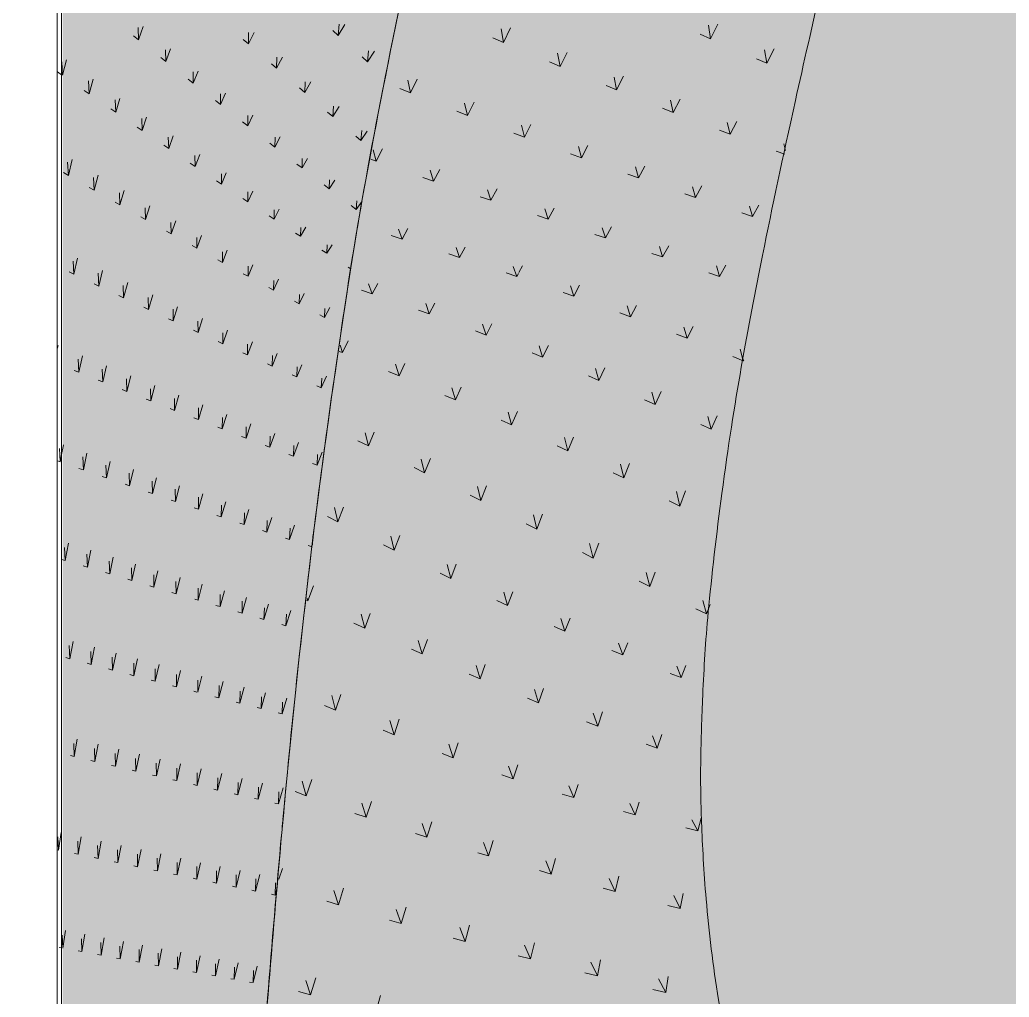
# Model space of a CAD drawing. Header units: millimetres. Extents: x 15878 to 679837, y -72324 to 391440.
# Drawn here: x 440305 to 443755, y 7207 to 10614 of the extents above; entities that cross this region are included whole.
import ezdxf

# ---------------------------------------------------------------- set-up
doc = ezdxf.new("R2010")
doc.units = ezdxf.units.MM
for name, color, linetype, lineweight in [('A-DETL-GENF', 92, 'Continuous', 5), ('A-DETL-THIN', 151, 'Continuous', 5), ('A-FLOR', 192, 'Continuous', 5), ('A-FLOR-PATT', 8, 'Continuous', 5), ('A-WALL', 113, 'Continuous', 5)]:
    doc.layers.add(name, color=color, linetype=linetype, lineweight=lineweight)

# ---------------------------------------------------------------- blocks, each defined once
blk = doc.blocks.new('FP_1054-E_V_A_ Plan')
at = {"layer": 'A-FLOR-PATT'}
for p, q in [((93619.1, 10560), (93621.9, 10599.4)), ((93619.1, 10560), (93642.4, 10598.3)), ((92922.9, 10544.7), (92905, 10559)), ((92922.9, 10544.7), (92921.3, 10587.5)), ((92922.9, 10544.7), (92938.6, 10590.6)), ((93306, 10530.1), (93325.5, 10570.1)), ((93306, 10530.1), (93306.6, 10569.8)), ((93619.1, 10560), (93599.9, 10577.3)), ((93306, 10530.1), (93287.6, 10546.1)), ((93018.3, 10468.8), (93017.1, 10510)), ((93018.3, 10468.8), (93034.6, 10512.6)), ((93721.1, 10467.8), (93724.5, 10506.3)), ((93721.1, 10467.8), (93745.2, 10504.8)), ((92657.6, 10420.8), (92654.8, 10467.5)), ((92657.6, 10420.8), (92671.2, 10474.2)), ((93018.3, 10468.8), (93000.4, 10483)), ((93404.3, 10445.3), (93385.9, 10461.2)), ((93404.3, 10445.3), (93405.5, 10483.8)), ((93404.3, 10445.3), (93424.5, 10483.6)), ((93721.1, 10467.8), (93702, 10485.1)), ((92654.6, 10422.9), (92640.6, 10432.7)), ((93113.5, 10393.5), (93112.8, 10433.1)), ((93113.5, 10393.5), (93130.4, 10435.1)), ((92750.4, 10356), (92747.9, 10401)), ((92750.4, 10356), (92764.4, 10407.1)), ((93113.5, 10393.5), (93095.7, 10407.6)), ((93502.5, 10360.9), (93504.1, 10398.1)), ((93502.5, 10360.9), (93523.4, 10397.6)), ((92750.4, 10356), (92733, 10368.1)), ((93208.6, 10318.7), (93208.2, 10356.7)), ((93208.6, 10318.7), (93226.1, 10358.2)), ((93502.5, 10360.9), (93484.1, 10376.7)), ((92843, 10291.9), (92840.9, 10335)), ((92843, 10291.9), (92857.5, 10340.5)), ((93208.6, 10318.7), (93190.7, 10332.7)), ((92843, 10291.9), (92825.6, 10303.9)), ((93600.4, 10277), (93582.1, 10292.7)), ((93600.4, 10277), (93602.6, 10312.9)), ((93600.4, 10277), (93622, 10311.9)), ((92935.4, 10228.3), (92933.8, 10269.7)), ((92935.4, 10228.3), (92950.5, 10274.6)), ((93303.5, 10244.5), (93285.7, 10258.3)), ((93303.5, 10244.5), (93321.5, 10281.8)), ((93303.5, 10244.5), (93303.6, 10280.9)), ((92935.4, 10228.3), (92918.1, 10240.2)), ((93698.2, 10193.5), (93700.9, 10228.1)), ((93698.2, 10193.5), (93720.5, 10226.6)), ((93027.8, 10165.4), (93026.5, 10205)), ((93027.8, 10165.4), (93043.4, 10209.3)), ((93398.2, 10170.8), (93380.5, 10184.6)), ((93398.2, 10170.8), (93416.9, 10205.9)), ((93398.2, 10170.8), (93398.8, 10205.5)), ((93698.2, 10193.5), (93679.9, 10209.1)), ((93027.8, 10165.4), (93010.5, 10177.1)), ((93120, 10103), (93136.1, 10144.5)), ((92678, 10072), (92675.4, 10117.9)), ((92678, 10072), (92691.2, 10126.8)), ((93120, 10103), (93102.7, 10114.6)), ((93120, 10103), (93119.1, 10140.9)), ((93492.9, 10097.7), (93475.1, 10111.4)), ((93492.9, 10097.7), (93493.8, 10130.8)), ((93492.9, 10097.7), (93512.1, 10130.5)), ((92678, 10072), (92661.1, 10081.8)), ((93212.1, 10041.2), (93211.6, 10077.4)), ((93212.1, 10041.2), (93228.7, 10080.4)), ((92767.9, 10020.1), (92765.7, 10064.4)), ((92767.9, 10020.1), (92781.7, 10072.7)), ((93212.1, 10041.2), (93194.8, 10052.8)), ((93587.3, 10025.2), (93588.7, 10056.6)), ((93587.3, 10025.2), (93607.1, 10055.7)), ((92767.9, 10020.1), (92751.1, 10029.8)), ((92857.7, 9968.7), (92855.9, 10011.4)), ((92857.7, 9968.7), (92872, 10019.2)), ((93304.1, 9980.1), (93303.9, 10014.5)), ((93304.1, 9980.1), (93321.2, 10016.9)), ((93587.3, 10025.2), (93569.6, 10038.7)), ((92857.7, 9968.7), (92840.9, 9978.3)), ((93304.1, 9980.1), (93286.8, 9991.5)), ((93681.7, 9953.2), (93683.5, 9982.9)), ((93681.7, 9953.2), (93702, 9981.5)), ((92947.4, 9917.9), (92945.9, 9959)), ((92947.4, 9917.9), (92962.2, 9966.2)), ((93395.9, 9919.5), (93413.5, 9954)), ((93395.9, 9919.5), (93396.1, 9952.2)), ((93681.7, 9953.2), (93664, 9966.6)), ((92947.4, 9917.9), (92930.6, 9927.4)), ((93037, 9867.6), (93035.8, 9907.2)), ((93037, 9867.6), (93052.2, 9913.8)), ((93395.9, 9919.5), (93378.7, 9930.8)), ((93037, 9867.6), (93020.2, 9877)), ((93487.6, 9859.6), (93470.4, 9870.8)), ((93487.6, 9859.6), (93505.7, 9891.6)), ((93487.6, 9859.6), (93488.2, 9890.5)), ((93126.4, 9817.9), (93125.6, 9855.9)), ((93126.4, 9817.9), (93142.2, 9861.9)), ((93126.4, 9817.9), (93109.6, 9827.2)), ((93215.7, 9768.7), (93215.3, 9805.1)), ((93215.7, 9768.7), (93232, 9810.6)), ((93579.2, 9800.2), (93562, 9811.3)), ((93579.2, 9800.2), (93597.8, 9829.9)), ((93579.2, 9800.2), (93580.2, 9829.3)), ((92696.9, 9727.6), (92694.5, 9773.1)), ((92696.9, 9727.6), (92709.9, 9783.8)), ((93215.7, 9768.7), (93198.9, 9777.8)), ((92696.9, 9727.6), (92680.6, 9735.4)), ((92783.9, 9686.2), (92781.9, 9730.5)), ((92783.9, 9686.2), (92797.4, 9740.7)), ((93304.8, 9720), (93321.7, 9759.9)), ((93304.8, 9720), (93304.9, 9754.9)), ((93663.5, 9746.1), (93653.5, 9752.4)), ((92870.7, 9645.2), (92884.8, 9698.1)), ((93304.8, 9720), (93288.1, 9729)), ((93393.9, 9671.8), (93411.2, 9709.6)), ((93393.9, 9671.8), (93394.3, 9705.2)), ((92783.9, 9686.2), (92767.6, 9693.9)), ((92870.7, 9645.2), (92869.1, 9688.2)), ((93393.9, 9671.8), (93377.2, 9680.8)), ((92870.7, 9645.2), (92854.4, 9652.8)), ((92957.4, 9604.5), (92956.2, 9646.4)), ((92957.4, 9604.5), (92972, 9655.9)), ((93482.8, 9624.1), (93466.1, 9633)), ((93482.8, 9624.1), (93500.6, 9660)), ((93482.8, 9624.1), (93483.6, 9656.1)), ((92957.4, 9604.5), (92941.1, 9612.1)), ((93043.9, 9564.3), (93043.1, 9605.1)), ((93043.9, 9564.3), (93059.1, 9614.1)), ((93571.5, 9576.9), (93589.9, 9610.8)), ((93571.5, 9576.9), (93572.7, 9607.5)), ((93043.9, 9564.3), (93027.7, 9571.8)), ((93130.3, 9524.5), (93129.9, 9564.1)), ((93130.3, 9524.5), (93146.1, 9572.7)), ((93571.5, 9576.9), (93554.9, 9585.7)), ((93130.3, 9524.5), (93114.1, 9531.9)), ((93216.5, 9485.1), (93232.9, 9531.7)), ((93216.5, 9485.1), (93216.6, 9523.5)), ((93216.5, 9485.1), (93200.4, 9492.4)), ((93302.6, 9446), (93319.6, 9491.1)), ((92640.6, 9469.1), (92642.5, 9478.4)), ((93302.6, 9446), (93303.1, 9483.3)), ((92714.3, 9385.7), (92712.1, 9431)), ((92714.3, 9385.7), (92727, 9443.1)), ((93302.6, 9446), (93286.5, 9453.3)), ((93388.6, 9407.3), (93406.1, 9451)), ((93388.6, 9407.3), (93389.5, 9443.6)), ((92714.3, 9385.7), (92698.6, 9392.1)), ((92798.1, 9352), (92796.3, 9396.4)), ((92798.1, 9352), (92811.3, 9408.2)), ((93388.6, 9407.3), (93372.5, 9414.6)), ((93474.4, 9369.1), (93492.5, 9411.2)), ((93474.4, 9369.1), (93475.8, 9404.2)), ((92798.1, 9352), (92782.4, 9358.3)), ((92881.7, 9318.6), (92880.3, 9362.1)), ((92881.7, 9318.6), (92895.5, 9373.6)), ((93474.4, 9369.1), (93458.3, 9376.2)), ((93560.1, 9331.1), (93578.7, 9371.9)), ((93560.1, 9331.1), (93561.8, 9365.2)), ((92881.7, 9318.6), (92866, 9324.9)), ((92965.1, 9285.5), (92964.2, 9328.1)), ((92965.1, 9285.5), (92979.6, 9339.3)), ((93560.1, 9331.1), (93544, 9338.2)), ((92965.1, 9285.5), (92949.5, 9291.7)), ((93048.4, 9252.7), (93048, 9294.5)), ((93048.4, 9252.7), (93063.5, 9305.4)), ((93048.4, 9252.7), (93032.8, 9258.9)), ((93131.6, 9220.2), (93147.2, 9271.7)), ((93131.6, 9220.2), (93131.6, 9261.1)), ((93131.6, 9220.2), (93116, 9226.3)), ((93214.6, 9188), (93230.8, 9238.3)), ((93214.6, 9188), (93215, 9228)), ((93214.6, 9188), (93199.1, 9194)), ((93297.5, 9156.1), (93314.3, 9205.3)), ((93297.5, 9156.1), (93298.3, 9195.3)), ((93297.5, 9156.1), (93282, 9162)), ((93380.2, 9124.4), (93397.6, 9172.5)), ((93380.2, 9124.4), (93381.5, 9162.8)), ((92649.5, 9073.4), (92647.1, 9119.2)), ((92654.6, 9099), (92661.3, 9132.7)), ((93380.2, 9124.4), (93364.7, 9130.3)), ((93462.8, 9093), (93480.7, 9140.1)), ((93462.8, 9093), (93464.5, 9130.6)), ((92649.5, 9073.4), (92640.6, 9076.5)), ((92649.5, 9073.4), (92654.6, 9099)), ((92730.2, 9045.3), (92728.1, 9090.3)), ((92730.2, 9045.3), (92742.5, 9103.6)), ((92810.7, 9017.4), (92823.6, 9074.7)), ((93462.8, 9093), (93447.3, 9098.9)), ((93545.2, 9062), (93563.6, 9107.4)), ((93545.2, 9062), (93547.3, 9098.7)), ((92730.2, 9045.3), (92715, 9050.5)), ((92810.7, 9017.4), (92809.1, 9061.8)), ((92891.1, 8989.7), (92904.6, 9046.2)), ((93545.2, 9062), (93529.8, 9067.8)), ((92810.7, 9017.4), (92795.6, 9022.6)), ((92891.1, 8989.7), (92889.9, 9033.4)), ((92971.3, 8962.2), (92985.4, 9017.8)), ((92891.1, 8989.7), (92876, 8994.9)), ((92971.3, 8962.2), (92970.5, 9005.3)), ((93051.4, 8935), (93051, 8977.4)), ((93051.4, 8935), (93066, 8989.7)), ((92971.3, 8962.2), (92956.2, 8967.4)), ((93051.4, 8935), (93036.4, 8940.1)), ((93131.3, 8908), (93146.5, 8961.8)), ((93131.3, 8908), (93131.4, 8949.7)), ((93131.3, 8908), (93116.3, 8913)), ((93211.1, 8881.2), (93226.9, 8934.1)), ((93211.1, 8881.2), (93211.6, 8922.3)), ((93290.7, 8854.7), (93307.1, 8906.7)), ((93211.1, 8881.2), (93196.1, 8886.2)), ((93290.7, 8854.7), (93291.7, 8895.1)), ((93370.3, 8828.3), (93387.2, 8879.5)), ((93370.3, 8828.3), (93371.6, 8868.1)), ((93290.7, 8854.7), (93275.8, 8859.6)), ((93370.3, 8828.3), (93355.4, 8833.3)), ((93449.6, 8802.2), (93467.1, 8852.5)), ((93449.6, 8802.2), (93451.4, 8841.4)), ((93449.6, 8802.2), (93434.7, 8807.1)), ((93529.3, 8784.1), (93531, 8814.9)), ((92667.1, 8729.4), (92664.9, 8774.9)), ((92667.1, 8729.4), (92678.6, 8789.2)), ((92744.7, 8705.8), (92756.7, 8764.9)), ((93528.4, 8776.5), (93514, 8781.2)), ((92667.1, 8729.4), (92654.6, 8733.2)), ((92744.7, 8705.8), (92742.8, 8750.8)), ((92822.1, 8682.5), (92834.6, 8740.8)), ((92744.7, 8705.8), (92730.1, 8710.2)), ((92822.1, 8682.5), (92820.6, 8726.9)), ((92899.3, 8659.3), (92898.3, 8703.1)), ((92899.3, 8659.3), (92912.4, 8716.8)), ((92822.1, 8682.5), (92807.6, 8686.8)), ((92899.3, 8659.3), (92884.8, 8663.6)), ((92976.4, 8636.3), (92975.8, 8679.6)), ((92976.4, 8636.3), (92990.1, 8693.1)), ((93053.4, 8613.4), (93067.6, 8669.6)), ((92976.4, 8636.3), (92962, 8640.6)), ((93053.4, 8613.4), (93053.2, 8656.2)), ((93130.3, 8590.8), (93145, 8646.2)), ((93130.3, 8590.8), (93130.4, 8633.1)), ((93053.4, 8613.4), (93039, 8617.7)), ((93130.3, 8590.8), (93119.5, 8593.9)), ((93207, 8568.3), (93222.3, 8623)), ((93207, 8568.3), (93207.6, 8610.1)), ((93283.6, 8546), (93299.4, 8600.1)), ((93207, 8568.3), (93192.6, 8572.5)), ((93283.6, 8546), (93284.5, 8587.3)), ((93360, 8523.9), (93376.4, 8577.2)), ((93360, 8523.9), (93361.4, 8564.7)), ((93283.6, 8546), (93269.2, 8550.2)), ((93360, 8523.9), (93345.7, 8528)), ((93436.3, 8501.9), (93453.2, 8554.6)), ((93436.3, 8501.9), (93438.1, 8542.2)), ((93436.3, 8501.9), (93422, 8506)), ((92683.4, 8386.9), (92681.3, 8432.3)), ((92683.4, 8386.9), (92694.5, 8447.2)), ((92758, 8367), (92769.6, 8426.7)), ((92683.4, 8386.9), (92669.4, 8390.7)), ((92758, 8367), (92756.3, 8411.9)), ((92832.4, 8347.2), (92831.1, 8391.7)), ((92832.4, 8347.2), (92844.6, 8406.3)), ((92906.7, 8327.6), (92919.4, 8386.1)), ((92758, 8367), (92744, 8370.7)), ((92832.4, 8347.2), (92818.5, 8350.9)), ((92906.7, 8327.6), (92905.8, 8371.7)), ((92980.9, 8308.1), (92980.4, 8351.7)), ((92980.9, 8308.1), (92994.1, 8366.1)), ((92906.7, 8327.6), (92892.8, 8331.3)), ((93055, 8288.8), (93054.8, 8332)), ((93055, 8288.8), (93068.7, 8346.1)), ((93128.9, 8269.6), (93143.1, 8326.4)), ((92980.9, 8308.1), (92967, 8311.8)), ((93055, 8288.8), (93041.1, 8292.4)), ((93128.9, 8269.6), (93129.1, 8312.4)), ((93202.7, 8250.5), (93217.4, 8306.8)), ((93202.7, 8250.5), (93203.3, 8292.9)), ((93276.4, 8231.6), (93291.6, 8287.3)), ((93126.2, 8270.3), (93115, 8273.2)), ((93202.7, 8250.5), (93188.9, 8254.1)), ((93276.4, 8231.6), (93277.3, 8273.6)), ((93349.9, 8212.8), (93365.7, 8268)), ((93349.9, 8212.8), (93351.2, 8254.4)), ((93423.3, 8194.2), (93439.6, 8248.8)), ((93276.4, 8231.6), (93262.6, 8235.1)), ((93349.9, 8212.8), (93336.1, 8216.3)), ((93423.3, 8194.2), (93425, 8235.3)), ((93423.3, 8194.2), (93409.6, 8197.7)), ((92698.4, 8045.6), (92696.5, 8090.8)), ((92698.4, 8045.6), (92709.2, 8106.2)), ((92770.2, 8028.6), (92781.5, 8088.7)), ((92698.4, 8045.6), (92684.9, 8048.8)), ((92770.2, 8028.6), (92768.6, 8073.4)), ((92841.9, 8011.7), (92840.7, 8056.2)), ((92841.9, 8011.7), (92853.7, 8071.4)), ((92913.4, 7994.9), (92925.7, 8054.1)), ((92770.2, 8028.6), (92756.7, 8031.8)), ((92841.9, 8011.7), (92828.4, 8014.8)), ((92913.4, 7994.9), (92912.6, 8039)), ((92984.8, 7978.2), (92984.3, 8022)), ((92984.8, 7978.2), (92997.6, 8037)), ((93056.1, 7961.6), (93056, 8005.1)), ((93056.1, 7961.6), (93069.4, 8019.9)), ((92913.4, 7994.9), (92900, 7998)), ((92984.8, 7978.2), (92971.4, 7981.3)), ((93127.3, 7945.2), (93141, 8003)), ((93127.3, 7945.2), (93127.5, 7988.3)), ((93198.4, 7928.8), (93212.6, 7986.3)), ((93198.4, 7928.8), (93198.9, 7971.7)), ((93056.1, 7961.6), (93042.8, 7964.7)), ((93127.3, 7945.2), (93114, 7948.3)), ((93269.3, 7912.6), (93284, 7969.6)), ((93269.3, 7912.6), (93270.2, 7955.1)), ((93340.1, 7896.5), (93355.3, 7953.1)), ((93340.1, 7896.5), (93341.4, 7938.7)), ((93410.8, 7880.5), (93426.5, 7936.6)), ((93198.4, 7928.8), (93185.1, 7931.9)), ((93269.3, 7912.6), (93256, 7915.7)), ((93410.8, 7880.5), (93412.5, 7922.4)), ((93340.1, 7896.5), (93326.9, 7899.5)), ((93410.8, 7880.5), (93397.6, 7883.5)), ((92643, 7719.8), (92640.9, 7765.2)), ((92643, 7719.8), (92653.1, 7781.2)), ((92712.3, 7705), (92722.9, 7766)), ((92712.3, 7705), (92710.5, 7750.2)), ((92781.5, 7690.4), (92780.1, 7735.2)), ((92781.5, 7690.4), (92792.5, 7751)), ((92850.6, 7675.8), (92862, 7736)), ((92643, 7719.8), (92640.3, 7720.4)), ((92712.3, 7705), (92699.3, 7707.8)), ((92850.6, 7675.8), (92849.5, 7720.3)), ((92919.5, 7661.4), (92918.8, 7705.6)), ((92919.5, 7661.4), (92931.4, 7721.1)), ((92988.4, 7647), (93000.7, 7706.4)), ((92781.5, 7690.4), (92768.5, 7693.1)), ((92850.6, 7675.8), (92837.6, 7678.5)), ((92919.5, 7661.4), (92906.6, 7664.1)), ((92988.4, 7647), (92987.9, 7690.9)), ((93057.1, 7632.7), (93057, 7676.4)), ((93057.1, 7632.7), (93069.9, 7691.7)), ((93125.8, 7618.6), (93138.6, 7675.4)), ((93125.8, 7618.6), (93126, 7661.9)), ((93194.3, 7604.5), (93207.9, 7662.7)), ((92988.4, 7647), (92975.5, 7649.7)), ((93057.1, 7632.7), (93044.3, 7635.4)), ((93194.3, 7604.5), (93194.8, 7647.6)), ((93262.7, 7590.5), (93276.8, 7648.4)), ((93262.7, 7590.5), (93263.5, 7633.3)), ((93331, 7576.7), (93345.5, 7634.1)), ((93125.8, 7618.6), (93112.9, 7621.2)), ((93194.3, 7604.5), (93181.4, 7607.1)), ((93262.7, 7590.5), (93249.9, 7593.2)), ((93331, 7576.7), (93332.1, 7619.2)), ((93399.1, 7562.9), (93400.6, 7605.1)), ((93331, 7576.7), (93318.2, 7579.3)), ((93399.1, 7562.9), (93386.4, 7565.5)), ((93399.1, 7562.9), (93406, 7589.1)), ((92658.4, 7377.9), (92656.4, 7423.2)), ((92658.4, 7377.9), (92668.2, 7439.5)), ((92725.3, 7365.4), (92735.5, 7426.6)), ((92725.3, 7365.4), (92723.6, 7410.3)), ((92792, 7353), (92790.7, 7397.6)), ((92792, 7353), (92802.7, 7413.7)), ((92858.7, 7340.6), (92857.7, 7385)), ((92858.7, 7340.6), (92869.8, 7401)), ((92925.3, 7328.4), (92936.8, 7388.3)), ((92654.6, 7378.6), (92645.8, 7380.3)), ((92725.3, 7365.4), (92712.7, 7367.7)), ((92792, 7353), (92779.5, 7355.3)), ((92925.3, 7328.4), (92924.6, 7372.4)), ((92991.8, 7316.3), (92991.3, 7360)), ((92991.8, 7316.3), (93003.7, 7375.8)), ((93058.1, 7304.3), (93070.5, 7363.4)), ((93124.4, 7292.4), (93137.1, 7351.1)), ((92858.7, 7340.6), (92846.2, 7342.9)), ((92925.3, 7328.4), (92912.8, 7330.7)), ((92991.8, 7316.3), (92979.3, 7318.6)), ((93058.1, 7304.3), (93058, 7347.7)), ((93124.4, 7292.4), (93124.6, 7335.5)), ((93190.6, 7280.7), (93203.7, 7338.8)), ((93190.6, 7280.7), (93191, 7323.4)), ((93256.6, 7269), (93270.2, 7326.7)), ((93322.6, 7257.5), (93336.5, 7314.7)), ((93058.1, 7304.3), (93045.7, 7306.6)), ((93124.4, 7292.4), (93112, 7294.7)), ((93190.6, 7280.7), (93178.2, 7282.9)), ((93256.6, 7269), (93257.4, 7311.4)), ((93322.6, 7257.5), (93323.6, 7299.5)), ((93256.6, 7269), (93244.2, 7271.2)), ((93322.6, 7257.5), (93310.2, 7259.6)), ((93377.5, 7247.9), (93376.1, 7248.2))]:
    blk.add_line(p, q, dxfattribs=at)
blk = doc.blocks.new('FP_1068-E_V_A_ Plan')
at = {"layer": 'A-FLOR-PATT'}
for p, q in [((94917.7, 10548.1), (94909.7, 10595.7)), ((94917.7, 10548.1), (94943.1, 10599.3)), ((94195.7, 10535.5), (94186.9, 10582.3)), ((94195.7, 10535.5), (94220.2, 10585.8)), ((94917.7, 10548.1), (94881, 10564.2)), ((94195.7, 10535.5), (94158.7, 10551.4)), ((94392.8, 10451.7), (94383.8, 10497.5)), ((94392.8, 10451.7), (94417.1, 10500.8)), ((95113.9, 10463), (95105.6, 10509.6)), ((95113.9, 10463), (95139, 10513)), ((94392.8, 10451.7), (94355.8, 10467.3)), ((95113.9, 10463), (95077.1, 10478.8)), ((93871.3, 10359.4), (93861.5, 10403.5)), ((93871.3, 10359.4), (93894.6, 10406.8)), ((94590, 10370.2), (94580.8, 10414.5)), ((94590, 10370.2), (94614, 10417.8)), ((93871.3, 10359.4), (93834.1, 10374.3)), ((94590, 10370.2), (94553, 10385.3)), ((94069.6, 10281.1), (94059.5, 10323.8)), ((94069.6, 10281.1), (94092.6, 10326.9)), ((94787.5, 10291.4), (94778, 10334.1)), ((94787.5, 10291.4), (94811.2, 10337.2)), ((94069.6, 10281.1), (94032.4, 10295.5)), ((94787.5, 10291.4), (94750.4, 10306)), ((94268.1, 10205.7), (94290.9, 10249.8)), ((94985.3, 10215.7), (94975.6, 10256.7)), ((94985.3, 10215.7), (95008.7, 10259.6)), ((94268.1, 10205.7), (94230.9, 10219.6)), ((94268.1, 10205.7), (94257.8, 10246.8)), ((94985.3, 10215.7), (94948.2, 10229.7)), ((95179.3, 10159.1), (95173.4, 10182.3)), ((93751.7, 10121.3), (93740.6, 10160.8)), ((93751.7, 10121.3), (93773.5, 10163.9)), ((94466.9, 10133.1), (94429.6, 10146.5)), ((94466.9, 10133.1), (94456.4, 10172.7)), ((94466.9, 10133.1), (94489.4, 10175.6)), ((95176.3, 10145.5), (95146.3, 10156.4)), ((93751.7, 10121.3), (93732.3, 10128.2)), ((93951.5, 10052), (93940.2, 10090)), ((93951.5, 10052), (93973, 10092.9)), ((94666, 10063.1), (94628.6, 10076.1)), ((94666, 10063.1), (94655.3, 10101.4)), ((94666, 10063.1), (94688.2, 10104.2)), ((93951.5, 10052), (93914, 10064.8)), ((94151.5, 9985), (94140, 10021.7)), ((94151.5, 9985), (94172.8, 10024.5)), ((94865.1, 9995.1), (94827.8, 10007.8)), ((94865.1, 9995.1), (94854.3, 10032.4)), ((94865.1, 9995.1), (94887.2, 10035.1)), ((94151.5, 9985), (94114, 9997.4)), ((94351.5, 9919.3), (94339.9, 9955.2)), ((94351.5, 9919.3), (94372.6, 9957.9)), ((95064.2, 9928.4), (95026.9, 9940.8)), ((95064.2, 9928.4), (95053.3, 9965)), ((95064.2, 9928.4), (95086.2, 9967.7)), ((94351.5, 9919.3), (94314, 9931.6)), ((93841.8, 9850), (93829.4, 9884)), ((93841.8, 9850), (93861.8, 9886.3)), ((94551.1, 9853.8), (94539.6, 9889.6)), ((94551.1, 9853.8), (94572.3, 9892.1)), ((93841.8, 9850), (93804.2, 9861.9)), ((94551.1, 9853.8), (94513.7, 9866.2)), ((94042.1, 9785.6), (94029.8, 9820)), ((94042.1, 9785.6), (94062.2, 9822.1)), ((94750.3, 9787.5), (94713, 9800)), ((94750.3, 9787.5), (94738.9, 9823.6)), ((94750.3, 9787.5), (94771.6, 9826.1)), ((94042.1, 9785.6), (94004.6, 9797.8)), ((94241.7, 9719.3), (94204.3, 9731.9)), ((94241.7, 9719.3), (94229.6, 9754.5)), ((94241.7, 9719.3), (94247.5, 9730.1)), ((94249.2, 9733.2), (94262, 9756.6)), ((94948.8, 9719.2), (94911.6, 9732.2)), ((94948.8, 9719.2), (94937.6, 9756.2)), ((94948.8, 9719.2), (94970.2, 9758.7)), ((93737.6, 9659.3), (93700.2, 9672)), ((93737.6, 9659.3), (93724.8, 9693.7)), ((93737.6, 9659.3), (93756.9, 9695.3)), ((94440.4, 9650.5), (94403.2, 9663.7)), ((94440.4, 9650.5), (94428.6, 9686.9)), ((94440.4, 9650.5), (94461, 9688.9)), ((93936.6, 9589), (93956.2, 9626.7)), ((93936.6, 9589), (93899.3, 9602.5)), ((93936.6, 9589), (93924.1, 9625.1)), ((94638.4, 9578.8), (94601.3, 9592.5)), ((94638.4, 9578.8), (94626.8, 9616.5)), ((94638.4, 9578.8), (94659.2, 9618.5)), ((94134.6, 9515.3), (94097.5, 9529.4)), ((94134.6, 9515.3), (94122.5, 9553.1)), ((94134.6, 9515.3), (94154.6, 9554.7)), ((94835.4, 9503.8), (94824.2, 9543)), ((94835.4, 9503.8), (94856.5, 9545)), ((93634.1, 9453.8), (93653.7, 9494.6)), ((94835.4, 9503.8), (94798.5, 9518.1)), ((93634.1, 9453.8), (93622.9, 9458.3)), ((93634.1, 9453.8), (93626, 9479.7)), ((94331.8, 9437.9), (94320, 9477.5)), ((94331.8, 9437.9), (94352.1, 9479.2)), ((95031.7, 9425.6), (95020.8, 9466.3)), ((94331.8, 9437.9), (94294.9, 9452.7)), ((95031.7, 9425.6), (94995, 9440.5)), ((95031.7, 9425.6), (95033.2, 9428.6)), ((93831.2, 9372.9), (93794.3, 9388.3)), ((93831.2, 9372.9), (93819.1, 9414)), ((93831.2, 9372.9), (93851, 9415.7)), ((94528.3, 9357.2), (94516.8, 9398.5)), ((94528.3, 9357.2), (94548.8, 9400.4)), ((94528.3, 9357.2), (94491.5, 9372.6)), ((94027.6, 9288.8), (94015.8, 9331.6)), ((94027.6, 9288.8), (94047.7, 9333.4)), ((94724.2, 9273.5), (94712.9, 9316.4)), ((94724.2, 9273.5), (94744.9, 9318.3)), ((94027.6, 9288.8), (93990.8, 9304.8)), ((94724.2, 9273.5), (94687.5, 9289.4)), ((94223.6, 9201.7), (94243.9, 9248.1)), ((94223.6, 9201.7), (94186.9, 9218.2)), ((94223.6, 9201.7), (94212, 9246.1)), ((94919.7, 9186.7), (94908.5, 9231.3)), ((94919.7, 9186.7), (94940.5, 9233.3)), ((94919.7, 9186.7), (94883.1, 9203.2)), ((93724.6, 9128.9), (93687.9, 9146.1)), ((93724.6, 9128.9), (93712.8, 9174.7)), ((93724.6, 9128.9), (93744.6, 9176.6)), ((94419.3, 9111.2), (94407.7, 9157.5)), ((94419.3, 9111.2), (94439.6, 9159.5)), ((94419.3, 9111.2), (94382.6, 9128.4)), ((93920.3, 9035.2), (93908.6, 9082.7)), ((93920.3, 9035.2), (93940.4, 9084.7)), ((93920.3, 9035.2), (93883.6, 9053)), ((94614.7, 9017.1), (94603.2, 9065.4)), ((94614.7, 9017.1), (94635.1, 9067.6)), ((94614.7, 9017.1), (94578.1, 9035.1)), ((94115.9, 8938.1), (94104.2, 8987.2)), ((94115.9, 8938.1), (94136, 8989.2)), ((94810, 8919), (94830.4, 8971.8)), ((94115.9, 8938.1), (94079.2, 8956.5)), ((94810, 8919), (94773.4, 8937.7)), ((94810, 8919), (94798.5, 8969.5)), ((93618, 8864.5), (93606.1, 8913.4)), ((93618, 8864.5), (93637.9, 8915.1)), ((93618, 8864.5), (93581.3, 8883.1)), ((94311.7, 8838.4), (94299.8, 8888.5)), ((94311.7, 8838.4), (94331.6, 8890.5)), ((94311.7, 8838.4), (94275, 8857.3)), ((93814.3, 8765), (93802.1, 8814.1)), ((93814.3, 8765), (93833.9, 8815.9)), ((93814.3, 8765), (93777.4, 8783.6)), ((94508, 8737.8), (94495.8, 8787.9)), ((94508, 8737.8), (94527.5, 8789.8)), ((94508, 8737.8), (94471.1, 8756.6)), ((94011.4, 8666.6), (93998.8, 8714.9)), ((94011.4, 8666.6), (94030.6, 8716.5)), ((94011.4, 8666.6), (93974.4, 8684.8)), ((94705.2, 8638.5), (94692.4, 8687.2)), ((94705.2, 8638.5), (94724.1, 8688.9)), ((93512.6, 8588.3), (93532.3, 8641.1)), ((94705.2, 8638.5), (94668.1, 8656.9)), ((93512.6, 8588.3), (93510.3, 8597.9)), ((94209.8, 8572.1), (94196.5, 8618.2)), ((94209.8, 8572.1), (94228.3, 8619.8)), ((93512.6, 8588.3), (93509.4, 8589.9)), ((94209.8, 8572.1), (94172.5, 8589.4)), ((94903.8, 8543.8), (94866.4, 8561)), ((94903.8, 8543.8), (94890.1, 8589.2)), ((94903.8, 8543.8), (94916.1, 8575.9)), ((93711.4, 8493.4), (93698.6, 8542.3)), ((93711.4, 8493.4), (93730.6, 8544.9)), ((94409.8, 8483.1), (94395.7, 8526.6)), ((94409.8, 8483.1), (94427.5, 8528.1)), ((93711.4, 8493.4), (93674, 8510.9)), ((94409.8, 8483.1), (94372.2, 8499.3)), ((93911.8, 8403.3), (93930.3, 8453.5)), ((93911.8, 8403.3), (93874.1, 8419.9)), ((93911.8, 8403.3), (93898.3, 8450.7)), ((94611.7, 8399.8), (94596.7, 8440.9)), ((94611.7, 8399.8), (94628.5, 8442.5)), ((94611.7, 8399.8), (94573.7, 8415)), ((94114, 8317.1), (94099.7, 8363.5)), ((94114, 8317.1), (94131.8, 8366.6)), ((94815.4, 8321.3), (94799.6, 8361)), ((94815.4, 8321.3), (94831.4, 8362.8)), ((94114, 8317.1), (94076, 8333)), ((94815.4, 8321.3), (94777.1, 8335.7)), ((94317.9, 8233.3), (94335.1, 8282.9)), ((93609.5, 8207.5), (93596.2, 8258.1)), ((93609.5, 8207.5), (93628.6, 8262.5)), ((94317.9, 8233.3), (94279.6, 8248.8)), ((94317.9, 8233.3), (94303, 8279.5)), ((93609.5, 8207.5), (93571.5, 8224)), ((94523.8, 8151.9), (94508, 8197.4)), ((94523.8, 8151.9), (94540.1, 8201.1)), ((93813.6, 8121.9), (93799.5, 8171.2)), ((93813.6, 8121.9), (93832, 8175.7)), ((94523.8, 8151.9), (94485, 8166.9)), ((93813.6, 8121.9), (93775.2, 8137.7)), ((94731.8, 8074.9), (94715, 8118.3)), ((94731.8, 8074.9), (94747.2, 8122.1)), ((94019.9, 8041.5), (94004.8, 8088.3)), ((94019.9, 8041.5), (94037.3, 8092.9)), ((94731.8, 8074.9), (94692.6, 8088.9)), ((94019.9, 8041.5), (93981, 8056)), ((94228.6, 7968.2), (94212.4, 8011.8)), ((94228.6, 7968.2), (94245, 8016.4)), ((94228.6, 7968.2), (94189.3, 7981.4)), ((93507.6, 7908.7), (93493.7, 7959.6)), ((93507.6, 7908.7), (93526.7, 7965.6)), ((94440.1, 7902.4), (94422.8, 7943.1)), ((94440.1, 7902.4), (94455.3, 7947.8)), ((93507.6, 7908.7), (93468.7, 7923.4)), ((94440.1, 7902.4), (94400.3, 7914.2)), ((93716.6, 7834.1), (93701.6, 7882.7)), ((93716.6, 7834.1), (93734.7, 7889)), ((94654.7, 7842.8), (94636, 7881.6)), ((94654.7, 7842.8), (94668.6, 7886.6)), ((93716.6, 7834.1), (93677.2, 7847.6)), ((94654.7, 7842.8), (94614.3, 7853.6)), ((93928.5, 7764.9), (93912.3, 7812)), ((93928.5, 7764.9), (93945.4, 7818.6)), ((94872.6, 7786.5), (94852.4, 7825.4)), ((94872.6, 7786.5), (94885.1, 7830.9)), ((93928.5, 7764.9), (93888.5, 7777.6)), ((94872.6, 7786.5), (94831.5, 7796.9)), ((94143.5, 7699.3), (94126, 7745.8)), ((94143.5, 7699.3), (94159.2, 7752.8)), ((94143.5, 7699.3), (94106.1, 7710.5)), ((94362.1, 7636.1), (94343.1, 7682.4)), ((94362.1, 7636.1), (94376.4, 7689.7)), ((93411.8, 7618.2), (93424.2, 7655.9)), ((94362.1, 7636.1), (94320.9, 7647.8)), ((94584.7, 7574.8), (94597.2, 7628.4)), ((94584.7, 7574.8), (94563.9, 7620.8)), ((93619.9, 7528.6), (93604.1, 7578.9)), ((93619.9, 7528.6), (93638, 7587)), ((94584.7, 7574.8), (94542.6, 7586.2)), ((94811.6, 7515.4), (94788.9, 7560.9)), ((94811.6, 7515.4), (94822.2, 7568.7)), ((93619.9, 7528.6), (93579.3, 7541.1)), ((94811.6, 7515.4), (94768.7, 7526.4)), ((93838.8, 7463.4), (93821.5, 7512.7)), ((93838.8, 7463.4), (93855.5, 7521)), ((93838.8, 7463.4), (93797.5, 7475.4)), ((94062, 7400.7), (94077, 7457.5)), ((94062, 7400.7), (94042.9, 7449.1)), ((94062, 7400.7), (94019.8, 7412.3)), ((94289.9, 7340.1), (94268.8, 7387.9)), ((94289.9, 7340.1), (94303, 7396.3)), ((94289.9, 7340.1), (94246.8, 7351.3)), ((94523, 7281.2), (94499.7, 7328.5)), ((94523, 7281.2), (94533.9, 7337.1)), ((94523, 7281.2), (94478.9, 7292.1)), ((93522.3, 7215.3), (93505.7, 7265.1)), ((93522.3, 7215.3), (93540.8, 7274.1)), ((94761.6, 7223.2), (94735.9, 7270.4)), ((94761.6, 7223.2), (94770.2, 7279.1)), ((93522.3, 7215.3), (93480.1, 7226.9)), ((93750.4, 7154.4), (93767, 7212.4)), ((94761.6, 7223.2), (94716.4, 7234))]:
    blk.add_line(p, q, dxfattribs=at)

msp = doc.modelspace()

# ---------------------------------------------------------------- hatches: boundary and pattern name
at = {"layer": 'A-DETL-GENF'}
h = msp.add_hatch(dxfattribs=at)
h.set_pattern_fill('FP_3711', color=8, style=0, pattern_type=2)
h.set_pattern_definition([(45, (347796.4, 0), (6e-14, 898.0256), [635, -635]), (45, (347628.05, 168.4), (6e-14, 898.0256), [635, -635]), (45, (347459.7, 336.75), (6e-14, 898.0256), [635, -635]), (135, (347459.7, 449), (-898.0256, 6e-14), [635, -635]), (135, (347628.05, 617.4), (-898.0256, 6e-14), [635, -635]), (135, (347796.4, 785.8), (-898.0256, 6e-14), [635, -635])])
h.paths.add_polyline_path([(470731.3, -32952.9), (472422.9, -32952.9), (472422.9, 72418.5), (450127.6, 65063.8), (449608.8, 64861.8), (449243, 64705.3), (449007.3, 64599.2), (448609.5, 64404.3), (448285.6, 64234.4), (447768.9, 63936.8), (447573.2, 63818.2), (447147.4, 63539.2), (446828.8, 63316.1), (446573.5, 63128.2), (446127.7, 62773.3), (445922.6, 62601.2), (445644.1, 62355.1), (445235.3, 61965.1), (444960.8, 61685.3), (444683.8, 61385.6), (444419.1, 61081.5), (444246.9, 60874.9), (443947.9, 60490.9), (443745.4, 60215.5), (443436.6, 59762.2), (443265.8, 59494.8), (443110.6, 59240.9), (442882.6, 58837.9), (442720.2, 58532.6), (442465.7, 58004.9), (442338.8, 57721.1), (442216, 57429.6), (442015, 56895.9), (441935.7, 56671), (441935.7, 48907.7), (441851, 48907.7), (441851, 39485.5), (442546.2, 39512), (443366.4, 39495.4), (443696.1, 39504.4), (443946.5, 39496.7), (444137.5, 39476.3), (444610.8, 39470.9), (445037.9, 39431.8), (445736, 39352.8), (446007.9, 39308.2), (446895.9, 39209.8), (447642.3, 39151.4), (448139.3, 39103.8), (448503.2, 39090), (448980.1, 39083.3), (449158.7, 39088.9), (449425.8, 39109.1), (449998.2, 39229.7), (450413.6, 39370.4), (450737.5, 39525.2), (451374.9, 39982.4), (451762.9, 40343.8), (452055.8, 40644.8), (452156.1, 40761.7), (452341, 41006), (452583.1, 41324.8), (452773.2, 41598.4), (453108.6, 42174.7), (453841.2, 43425.6), (453900.5, 43527.3), (454226.3, 44009.8), (454620.7, 44526.3), (454843, 44796.3), (455027.1, 45007.5), (455846.2, 45821.2), (456578.3, 46390.3), (456696.3, 46473.8), (457052.7, 46715), (457278.4, 46852.9), (457842.3, 47168.8), (458058.9, 47275.4), (458407.4, 47419.5), (458672.2, 47529.9), (459047.5, 47673.9), (459506.2, 47823.2), (459999.4, 47966.1), (460976.4, 48247.9), (461363.1, 48370.2), (461911.2, 48549.2), (462057.3, 48601.1), (462449.2, 48752.2), (463513.1, 49253.4), (463943.1, 49477.9), (464335.4, 49696.8), (464938.7, 50046), (465249, 50245.1), (465395.6, 50347.6), (465749.2, 50580.6), (466388, 51021.2), (467139.9, 51564.5), (467800.2, 52055.6), (468534.9, 52605.4), (469435.7, 51412.3), (467961.3, 50306.1), (467503.4, 49974.1), (467038.3, 49648.5), (466935.1, 49574), (466609.3, 49351), (466224.1, 49095.5), (465378.9, 48570.5), (464928.3, 48308.2), (464518.8, 48084.5), (464007.6, 47823.9), (463676.7, 47669), (463448.6, 47561.1), (463222.7, 47454.3), (462424.9, 47142.3), (461272.6, 46775.4), (459780.9, 46333.7), (459289.4, 46162), (458969.7, 46041.5), (458833.6, 45982.1), (458560.3, 45839.5), (458395.2, 45761.9), (458066, 45575.8), (457780.8, 45398.5), (457656.7, 45313.3), (457261.8, 45031.8), (456961.1, 44788.6), (456487.3, 44354.6), (456028.8, 43856.6), (455416.3, 43065.1), (454927.2, 42316.5), (454404.6, 41419.1), (454181.5, 41039.1), (453873.5, 40555.1), (453453.2, 39989.1), (453218.4, 39697.2), (453037.9, 39498.5), (452735.3, 39211.7), (452476.4, 38957.9), (452071.5, 38635.7), (451716.2, 38390.2), (451238.1, 38117.8), (450780.1, 37916.1), (450410.4, 37792.4), (449931, 37675.2), (449529.9, 37616.4), (449175.9, 37589.1), (448354.6, 37593.9), (448197.5, 37601.9), (447097.7, 37686.4), (444866.6, 37940.7), (444473.7, 37976), (444246.9, 37988.8), (443921.2, 38000.1), (443330.6, 38011.5), (442572.8, 38005.9), (441851, 37984.9), (441851, 31007.5), (440451, 31007.5), (440455.3, 4653.3), (441260.5, 4669.2), (441798.8, 4693.4), (442334.3, 4729), (442898.4, 4779), (443441.2, 4839.4), (443982.9, 4911.6), (444520.1, 4995.1), (445061.9, 5091.6), (445594.1, 5198.4), (446131.5, 5318.4), (446654.8, 5447.4), (447164.8, 5584.7), (447684.6, 5736.7), (448172.9, 5890.6), (448691.6, 6066.3), (449192.8, 6248.3), (449699.4, 6444.6), (450193.6, 6648.5), (450437.2, 6746.7), (451031.1, 5375.9), (450267.2, 5056.8), (449745.6, 4853.8), (449212.3, 4659.4), (448687.2, 4480.5), (448152.1, 4310.8), (447612.2, 4152.1), (447056.9, 4001.9), (446511.2, 3866.9), (445960.1, 3743), (445408.6, 3631.4), (444855.5, 3531.7), (444314.6, 3445.9), (443740.4, 3367.4), (443181, 3303.3), (442631.2, 3252), (442057.4, 3210.9), (441505.5, 3183.2), (440931.8, 3166.7), (440321.9, 3161.5), (414788.5, 3157.5), (414786, -8479.8), (405943.8, -8310.5), (400000.4, -9297.7), (399575.3, -9399), (399293.7, -9479.6), (399012.1, -9572.2), (398740.1, -9673.5), (398483.4, -9780.1), (398204.2, -9908.9), (397995.2, -10014.3), (397745, -10151.5), (397497.3, -10299.9), (397229.2, -10475.8), (396479.5, -10988.6), (396245.9, -11136.9), (395831.6, -11385), (395497.1, -11572.3), (395075.7, -11792), (394688.2, -11979.1), (394299.8, -12152.8), (393900, -12317.7), (393503.4, -12467.8), (393091.5, -12609.9), (392684.7, -12737), (392271.1, -12853), (391852.1, -12957.3), (391438.9, -13047.5), (391065.4, -13118.4), (390659.7, -13184), (390265.9, -13236.7), (389781.6, -13286), (389371.2, -13315.4), (388906.8, -13334.5), (388552, -13339.7), (388026.1, -13330.3), (387609.8, -13309.8), (387177.1, -13275.9), (386903.1, -13248.9), (386403, -13183), (385926.3, -13104.2), (385623.5, -13044.4), (384774.1, -12782.6), (384138.4, -12571.7), (383532.7, -12357.8), (382929, -12131.8), (382340.9, -11899.1), (381731.2, -11644.4), (381142.5, -11385.3), (380838.3, -11247.8), (381048.4, -10794.1), (380666.3, -10614.8), (380371.6, -10491.5), (380049, -10372), (379748.2, -10274.1), (379454.2, -10190.8), (379136.5, -10114), (378875.1, -10060.7), (378527.9, -10004.1), (378209.2, -9965.5), (378012.3, -9946.8), (377688.9, -9928.7), (377328.7, -9924.1), (376989.7, -9934.2), (376682.2, -9955.4), (376456.9, -9977.2), (376144.5, -10019.7), (375833.9, -10074.4), (375525.7, -10141.2), (375214.5, -10221.6), (374899.5, -10316.8), (374587.4, -10425.1), (374209.1, -10576.7), (373973.5, -10681.5), (373672.7, -10829.5), (373376.7, -10990.7), (373085.8, -11165.2), (372848, -11320.2), (372673.8, -11440.1), (372421.1, -11628.9), (372176, -11827.3), (371885.8, -12085.3), (371637.4, -12326.1), (371396.6, -12580.4), (371278.2, -12711.6), (371076, -12953.7), (370883.5, -13203.4), (370700.9, -13460.5), (370528.3, -13724.5), (370366.2, -13995), (370214.8, -14271.6), (370062.1, -14580), (369710.5, -15352.1), (369541.8, -15737.6), (369238.1, -16478), (369062.3, -16926.6), (368799.2, -17645.8), (368541.6, -18404.6), (368427.9, -18754.5), (368193.2, -19539.8), (368018.1, -20174.2), (367863.3, -20780.8), (367713.6, -21420.5), (367557.9, -22157.4), (367488.6, -22506.7), (367375.5, -23141.8), (367274.9, -23778.9), (367187, -24417.9), (367111.6, -25058.6), (367049, -25700.5), (366997.8, -26362.9), (366961.7, -26987.6), (366937.1, -27632.2), (366925.2, -28277.1), (366926, -28922.1), (366943.3, -29657.9), (366967.9, -30245), (367009.7, -30915.8), (367056.6, -31498.3), (367120.9, -32140.2), (367222.1, -32952.9), (470674.9, -32952.9)], flags=0)
h.paths.add_polyline_path([(367915.3, -28878.3), (367856.8, -28872.5), (367780.6, -28844.8), (367748.7, -28827.7), (367703.2, -28790.4), (367665.9, -28745), (367638.2, -28693.1), (367621.1, -28636.8), (367615.3, -28578.3), (367621.1, -28519.8), (367638.2, -28463.5), (367665.9, -28411.6), (367703.2, -28366.2), (367748.7, -28328.9), (367800.5, -28301.1), (367856.8, -28284.1), (367915.3, -28278.3), (367973.9, -28284.1), (368030.1, -28301.1), (368082, -28328.9), (368127.5, -28366.2), (368164.8, -28411.6), (368199.1, -28485.3), (368209.6, -28519.8), (368215.3, -28578.3), (368209.6, -28636.8), (368192.5, -28693.1), (368164.8, -28745), (368127.5, -28790.4), (368082, -28827.7), (368030.1, -28855.5), (367973.9, -28872.5)], flags=0)
h.paths.add_polyline_path([(359718.7, -15476.7), (359902.5, -14933), (360130.2, -14297.2), (360369.3, -13665.6), (360619.7, -13038.4), (360881.4, -12415.7), (361284.6, -11506.1), (362031, -9822.6), (362354, -9083.4), (363100, -7325.7), (363657.2, -5979.1), (364083.2, -4930.2), (364742.1, -3260.3), (365148, -2210.4), (365836.6, -371.2), (366351.9, 1045.2), (366762.7, 2201.2), (367169.2, 3370.3), (367644.4, 4776.1), (368235.5, 6586.8), (368651, 7898.1), (368997.5, 9017.2), (369424.1, 10438.5), (369838.6, 11863.4), (370336.3, 13644.3), (370527.5, 14350), (370802.2, 15411.5), (371065, 16475.9), (371315.8, 17543.3), (371554.6, 18613.4), (371797.3, 19766.6), (371995.9, 20761.4), (372198.4, 21838.9), (372388.7, 22918.7), (372566.9, 24000.6), (372732.9, 25084.4), (372886.7, 26169.9), (373028.2, 27257.2), (373157.5, 28346), (373274.6, 29436.1), (373379.3, 30527.5), (373471.8, 31620.1), (373551.9, 32713.5), (373619.8, 33807.9), (373675.3, 34902.9), (373718.5, 35998.5), (373749.4, 37094.5), (373767.9, 38190.7), (373774.1, 39287.1), (373774.1, 56046.9), (373768, 56366), (373749.2, 56691.5), (373718, 57016.1), (373674.4, 57339.2), (373618.4, 57660.4), (373550.1, 57979.2), (373469.6, 58295.1), (373377.1, 58607.8), (373272.7, 58916.6), (373120.3, 59306.3), (373028.7, 59521.2), (372851.1, 59889.8), (372739.1, 60105.3), (372577.7, 60388.6), (372405.5, 60665.5), (372222.9, 60935.6), (372030, 61198.5), (371827.2, 61453.8), (371614.8, 61701.1), (371393, 61940.1), (371162.3, 62170.4), (370922.8, 62391.7), (370675.1, 62603.7), (370384.6, 62831.4), (370105.7, 63032.3), (369791.4, 63238.8), (369608.5, 63352), (369324.9, 63512.9), (369035.3, 63662.7), (368740.2, 63801.4), (368440, 63928.6), (368135.1, 64044.2), (367826.1, 64148), (367513.2, 64239.9), (367197.1, 64319.7), (366762.7, 64407.3), (366556.9, 64442.8), (366233.7, 64485.8), (365909.1, 64516.4), (365583.6, 64534.5), (365257.6, 64540.1), (364931.6, 64533.2), (364606.1, 64513.8), (364281.6, 64482), (363958.6, 64437.7), (363570.1, 64366.5), (363240.7, 64292.1), (363003.1, 64231.1), (362690.6, 64137.9), (362382, 64032.9), (362077.5, 63916.1), (361777.9, 63787.7), (361483.3, 63647.9), (361194.3, 63496.9), (360911.3, 63335), (360634.8, 63162.3), (360246.8, 62892), (360102.6, 62785.8), (359847.7, 62582.5), (359718.7, 62471.3), (359718.7, -14933)], flags=0)
h.paths.add_polyline_path([(440459, 4670.7), (440459, 4670.8), (440487.9, 4670.7)], flags=0)
h.paths.add_polyline_path([(445550.1, 6955.1), (445550.1, 6955.2), (445567.6, 6955.1)], flags=0)
h.paths.add_polyline_path([(441659.8, 7844.8), (441659.8, 7844.8), (441695.5, 7844.8)], flags=0)
h.paths.add_polyline_path([(445954.3, 7852.2), (446002.1, 7858.9), (446002.2, 7858.9)], flags=0)
h.paths.add_polyline_path([(444526.4, 7885.7), (444526.4, 7885.7), (444545.7, 7885.7)], flags=0)
h.paths.add_polyline_path([(442050.9, 8961.1), (442050.9, 8961.1), (442089.5, 8969.3)], flags=0)
h.paths.add_polyline_path([(446918.7, 10248.2), (446918.7, 10248.2), (446941.7, 10248.2)], flags=0)
h.paths.add_polyline_path([(441560.7, 10317.6), (441560.7, 10317.6), (441567.5, 10317.6)], flags=0)
h.paths.add_polyline_path([(448179.4, 17294.2), (448179.4, 17294.2), (448164.8, 17290.1)], flags=0)
h.paths.add_polyline_path([(444640.4, 17513.2), (444640.3, 17513.2), (444546.1, 17537.5)], flags=0)
h.paths.add_polyline_path([(445902, 19721.6), (445902, 19721.6), (445837.9, 19741.8)], flags=0)
h.paths.add_polyline_path([(446874.8, 22624.1), (446874.8, 22624.1), (446888.4, 22624.1)], flags=0)
h.paths.add_polyline_path([(446036.4, 22649.7), (446036.4, 22649.7), (446059.3, 22649.7)], flags=0)
h.paths.add_polyline_path([(452472, 24875.2), (452472, 24875.3), (452502.7, 24888.9)], flags=0)
h.paths.add_polyline_path([(452849.2, 25454.3), (452849.2, 25454.3), (452870.4, 25464.3)], flags=0)
h.paths.add_polyline_path([(442054.5, 25780.5), (442054.5, 25780.5), (442069.8, 25780.5)], flags=0)
h.paths.add_polyline_path([(453548, 25834.3), (453548, 25834.3), (453617, 25846.7)], flags=0)
h.paths.add_polyline_path([(442976.7, 26709.3), (442941.6, 26752.6), (442949.8, 26742.5)], flags=0)
h.paths.add_polyline_path([(453118.5, 27076.3), (453118.5, 27076.3), (453145, 27079.9)], flags=0)
h.paths.add_polyline_path([(451021.2, 27295.6), (451021.2, 27295.7), (451038.8, 27327.4)], flags=0)
h.paths.add_polyline_path([(448928.3, 27356.1), (448938.3, 27356.1), (448967.7, 27356.1)], flags=0)
h.paths.add_polyline_path([(454116.8, 27387.8), (454116.8, 27387.8), (454128.8, 27389.9)], flags=0)
h.paths.add_polyline_path([(453594.6, 28728.5), (453594.5, 28728.4), (453536.1, 28714.4)], flags=0)
h.paths.add_polyline_path([(453964.9, 28711), (453964.9, 28711), (453981.4, 28711)], flags=0)
h.paths.add_polyline_path([(450124.3, 31541.1), (450124.3, 31541.1), (450111.6, 31550.8)], flags=0)
h.paths.add_polyline_path([(451640.4, 32917.9), (451627.7, 32926.6), (451627.6, 32926.7)], flags=0)
h.paths.add_polyline_path([(456268.4, 33394.9), (456268.4, 33395), (456343.2, 33395)], flags=0)
h.paths.add_polyline_path([(457692.1, 33508.9), (457692.1, 33509), (457712, 33513.9)], flags=0)
h.paths.add_polyline_path([(451615.7, 33775.5), (451615.6, 33775.5), (451587.7, 33788.8)], flags=0)
h.paths.add_polyline_path([(451810, 34048.6), (451809.9, 34048.7), (451786.5, 34086.9)], flags=0)
h.paths.add_polyline_path([(457726.8, 34199.6), (457726.8, 34199.6), (457823.7, 34199.6)], flags=0)
h.paths.add_polyline_path([(451918.2, 34200), (451918.2, 34200), (451898.5, 34237)], flags=0)
h.paths.add_polyline_path([(451971.1, 34273.6), (451971.1, 34273.7), (451953, 34309.9)], flags=0)
h.paths.add_polyline_path([(452073.5, 34415.9), (452073.5, 34416), (452057.3, 34450.4)], flags=0)
h.paths.add_polyline_path([(452123.1, 34484.5), (452123.1, 34484.5), (452107.6, 34518.2)], flags=0)
h.paths.add_polyline_path([(458597.8, 34623.7), (458597.9, 34623.7), (458628.4, 34623.7)], flags=0)
h.paths.add_polyline_path([(460095.9, 35733.6), (460095.9, 35733.7), (460135.9, 35741)], flags=0)
h.paths.add_polyline_path([(459877.1, 37326), (459877.1, 37326), (459903.4, 37326)], flags=0)
h.paths.add_polyline_path([(453247.2, 38507.7), (453247.2, 38507.7), (453217.3, 38551.9)], flags=0)
h.paths.add_polyline_path([(455302.2, 38615.5), (455302.2, 38615.5), (455275, 38645.8)], flags=0)
h.paths.add_polyline_path([(453488.1, 38812.9), (453488.1, 38812.9), (453472.6, 38834.5)], flags=0)
h.paths.add_polyline_path([(455660.1, 39043.6), (455660.1, 39043.6), (455635.5, 39071)], flags=0)
h.paths.add_polyline_path([(462262.7, 39118.6), (462262.7, 39118.6), (462281.3, 39118.6)], flags=0)
h.paths.add_polyline_path([(455946.9, 39380.8), (455946.9, 39380.8), (455919.2, 39411)], flags=0)
h.paths.add_polyline_path([(447873.1, 41083.3), (447873.1, 41083.3), (447873.1, 41115.1)], flags=0)
h.paths.add_polyline_path([(465176, 41210.7), (465176, 41210.7), (465194.6, 41218.2)], flags=0)
h.paths.add_polyline_path([(464016.4, 41423.8), (464014.5, 41425.2), (464014.5, 41425.2)], flags=0)
h.paths.add_polyline_path([(448355.9, 41447.5), (448355.9, 41447.5), (448304.9, 41482.9)], flags=0)
h.paths.add_polyline_path([(463071.9, 42649.6), (463063.7, 42654.3), (463063.7, 42654.2)], flags=0)
h.paths.add_polyline_path([(463599.8, 42704.8), (463599.8, 42704.8), (463617.9, 42713.7)], flags=0)
h.paths.add_polyline_path([(457196.2, 43239.3), (457196.2, 43239.3), (457214.1, 43239.3)], flags=0)
h.paths.add_polyline_path([(458198.7, 44397.6), (458198.7, 44397.6), (458198.7, 44397.6)], flags=0)
h.paths.add_polyline_path([(447021.7, 44953.6), (447021.7, 44953.6), (447033, 44954.1)], flags=0)
h.paths.add_polyline_path([(447947, 44981.3), (447947, 44981.3), (447961.9, 44981.3)], flags=0)
h.paths.add_polyline_path([(455820.8, 46126.4), (455839.1, 46126.4), (455903.5, 46126.4)], flags=0)
h.paths.add_polyline_path([(449002.2, 47731.5), (449002.2, 47731.5), (449010.4, 47738.9)], flags=0)
h.paths.add_polyline_path([(449273, 47800.5), (449273, 47800.5), (449261.1, 47800.5)], flags=0)
h.paths.add_polyline_path([(457206.3, 47890.8), (457153.4, 47906), (457153.4, 47906)], flags=0)
h.paths.add_polyline_path([(458179, 47926.3), (458179, 47926.3), (458139, 47934.5)], flags=0)
h.paths.add_polyline_path([(448445.3, 48985), (448445.4, 48985.1), (448445.2, 48985.1)], flags=0)
h.paths.add_polyline_path([(457426.5, 49918.3), (457426.5, 49918.3), (457454.4, 49918.3)], flags=0)
h.paths.add_polyline_path([(463482.8, 51252.6), (463482.8, 51252.6), (463497.2, 51278.3)], flags=0)
h.paths.add_polyline_path([(454292.3, 51713.5), (454318.3, 51720), (454292.3, 51713.5)], flags=0)
h.paths.add_polyline_path([(446070.9, 51909.6), (446070.9, 51909.6), (446095.4, 51925.4)], flags=0)
h.paths.add_polyline_path([(446070.9, 51909.6), (446070.9, 51909.6), (446095.4, 51926)], flags=0)
h.paths.add_polyline_path([(446101.7, 52263.5), (446101.7, 52263.5), (446133.8, 52279.8)], flags=0)
h.paths.add_polyline_path([(446101.7, 52263.5), (446101.7, 52263.5), (446133.8, 52280.4)], flags=0)
h.paths.add_polyline_path([(463418.2, 52783), (463418.1, 52783), (463423.3, 52790.2)], flags=0)
h.paths.add_polyline_path([(461453.1, 54268.8), (461453.1, 54268.8), (461464, 54274.9)], flags=0)
h.paths.add_polyline_path([(450332.4, 54295.1), (450332.4, 54295.1), (450338.7, 54309.6)], flags=0)
h.paths.add_polyline_path([(461243, 54995.9), (461243, 54995.9), (461253.4, 55002.4)], flags=0)
h.paths.add_polyline_path([(454372.6, 55281.7), (454372.6, 55281.7), (454398.3, 55281.7)], flags=0)
h.paths.add_polyline_path([(448005.5, 55610.9), (448005.5, 55610.9), (447973, 55625.6)], flags=0)
h.paths.add_polyline_path([(462486.7, 55699.3), (462486.6, 55699.3), (462486.7, 55729.3)], flags=0)
h.paths.add_polyline_path([(450201.7, 57337.6), (450201.7, 57337.6), (450221, 57362.4)], flags=0)
h.paths.add_polyline_path([(450048.3, 57438.6), (450048.3, 57438.6), (450050.9, 57442.8)], flags=0)
h.paths.add_polyline_path([(452761.3, 57704.9), (452761.3, 57704.9), (452768, 57714.9)], flags=0)
h.paths.add_polyline_path([(445661.1, 57834.5), (445661.1, 57834.5), (445661.1, 57862.1)], flags=0)
h.paths.add_polyline_path([(449601.5, 57977.2), (449601.5, 57977.2), (449601.5, 57998.6)], flags=0)
h.paths.add_polyline_path([(453514, 58186.4), (453514, 58186.4), (453537.8, 58203.7)], flags=0)
h.paths.add_polyline_path([(458944.7, 58567.3), (458944.7, 58567.3), (458982.8, 58574.5)], flags=0)
h.paths.add_polyline_path([(460188.1, 60091.2), (460193.9, 60093.6), (460196.2, 60094.6)], flags=0)
h.paths.add_polyline_path([(455379.2, 60389.9), (455379.2, 60389.9), (455398.9, 60422.6)], flags=0)
h.paths.add_polyline_path([(387894.7, 66075.3), (394895.2, 66075.3), (394895.2, 68225.3), (404895.2, 68225.3), (404895.2, 66089.1), (406269.9, 66113.5), (407644.3, 66150.3), (409026.8, 66199.6), (410391.7, 66260.4), (411764.6, 66333.8), (413136.8, 66419.4), (414508.2, 66517.2), (416070.8, 66644.4), (417248.1, 66749.4), (418658.2, 66888.3), (420139.8, 67048.5), (421616, 67222.5), (423114.8, 67413.9), (424554.4, 67611.5), (425436.8, 67738), (426795.9, 67945.2), (428508.9, 68225.3), (429508.5, 68395.9), (430861.6, 68639.3), (432212.5, 68894.8), (433700.5, 69191.2), (434907.3, 69441.7), (436250.9, 69733.1), (438083.3, 70152.3), (438963.9, 70360), (440724.9, 70795.9), (441597.8, 71018), (442927.1, 71368.9), (444253.3, 71731.6), (445668.1, 72133), (446874.4, 72486.1), (379187.6, 72486.1), (379233.2, 72210.2), (379297.7, 71895.3), (379374.7, 71583.2), (379463.9, 71274.4), (379565.4, 70969.4), (379678.8, 70668.7), (379804.1, 70372.6), (379941, 70081.8), (380052.4, 69864.4), (380206.5, 69588.7), (380371.2, 69319.1), (380546.4, 69056.1), (380731.8, 68800), (380927.2, 68551.1), (381148.2, 68292.1), (381347.2, 68076.4), (381571.6, 67851), (381805.6, 67633.6), (381979.3, 67483), (382165.3, 67329.7), (382560.1, 67117.5), (382865.1, 66968.4), (383159.5, 66837), (383492.2, 66702.6), (383774.8, 66599.7), (384087.6, 66497.4), (384372.7, 66414.2), (384688.7, 66333.4), (384921.2, 66280.1), (385244.6, 66217.7), (385713.1, 66149), (385974.1, 66119.9), (386225.1, 66098.1), (386554, 66081), (386883.3, 66075.3)], flags=0)
h.paths.add_polyline_path([(389316.9, 66721.3), (389258.4, 66727.1), (389202.1, 66744.1), (389150.2, 66771.9), (389104.8, 66809.2), (389067.4, 66854.6), (389039.7, 66906.5), (389022.6, 66962.8), (389016.9, 67021.3), (389022.6, 67079.8), (389039.7, 67136.1), (389067.4, 67188), (389104.8, 67233.4), (389150.2, 67270.7), (389202.1, 67298.5), (389258.4, 67315.5), (389316.9, 67321.3), (389375.4, 67315.5), (389431.7, 67298.5), (389483.6, 67270.7), (389529, 67233.4), (389566.3, 67188), (389594, 67136.1), (389611.1, 67079.8), (389616.9, 67021.3), (389611.1, 66962.8), (389594, 66906.5), (389566.3, 66854.6), (389529, 66809.2), (389483.6, 66771.9), (389431.7, 66744.1), (389375.4, 66727.1)], flags=0)
h.paths.add_polyline_path([(360085.9, 69209.3), (360537.4, 69220.8), (360988.4, 69243.9), (361522.7, 69287.3), (361887.9, 69324.9), (362335.8, 69382.9), (362782.1, 69452.4), (363240.7, 69536.4), (363715.7, 69637), (364180.4, 69748.8), (364544.7, 69844.9), (364978.3, 69971.3), (365554.9, 70160), (366416.9, 70455.1), (366762.7, 70562.3), (367236.8, 70694.8), (367513.5, 70766.7), (367941, 70865.6), (368371, 70952.9), (368803.1, 71028.5), (369237.2, 71092.6), (369791.4, 71156), (370284.7, 71197.1), (370715.5, 71220.9), (370985.8, 71231.4), (371556.5, 71234.7), (372045.7, 71222.4), (372426.8, 71203.1), (372860.9, 71169.9), (373176, 71139.6), (373112.9, 71517.9), (373059.9, 71897.8), (372994, 72486.1), (359718.7, 72486.1), (359718.7, 69209.5)], flags=0)

# ---------------------------------------------------------------- linework, layer by layer
at = {"layer": 'A-DETL-THIN'}
msp.add_line((440451, 31007.5), (440451, 4653.2), dxfattribs=at)
at = {"layer": 'A-FLOR'}
for points, knots in [([(441065.9, 5807.4), (441089.9, 6122.8), (441128.5, 6671.8), (441211.2, 7756.5), (441318.1, 8774.7), (441427.9, 9555.9), (441498.6, 10002.7), (441638.5, 10722.6), (441842.7, 11650.3), (442024.4, 12395), (442125.6, 12783.6), (442163.9, 12927.5)], [-199.085038, -199.085038, -199.085038, -199.085038, -196.490837, -193.283415, -190.062489, -187.586107, -185.427198, -183.092276, -180.229964, -177.291767, -175.622822, -175.622822, -175.622822, -175.622822]), ([(443556.7, 12571.6), (443519.7, 12433.3), (443407.5, 12006.5), (443221.4, 11259.7), (443008.4, 10336.2), (442904.6, 9847.3), (442820.6, 9414.7), (442755.8, 9004.9), (442701.6, 8535.9), (442687.4, 8300.7), (442677.5, 8013.1), (442680.8, 7826), (442696.3, 7530.5), (442734.9, 7216.5), (442798.7, 6869.8), (442846.7, 6702.4), (442946.7, 6394.7), (443021.9, 6190), (443062.2, 6077.4)], [103.527142, 103.527142, 103.527142, 103.527142, 104.984003, 107.93611, 110.520124, 112.584157, 114.065593, 115.516885, 116.743962, 117.832153, 118.608743, 119.451249, 120.325083, 121.379701, 122.301253, 123.244804, 124.16954, 125.173456, 125.173456, 125.173456, 125.173456]), ([(442020, 12369), (441961.8, 12136.7), (441831, 11595.8), (441637.6, 10717.5), (441497.7, 9997.4), (441427, 9550.9), (441320.5, 8792.1), (441255, 8177.4), (441222.6, 7826.6)], [177.725345, 177.725345, 177.725345, 177.725345, 180.229964, 183.092276, 185.427198, 187.586107, 190.062489, 193.039376, 193.039376, 193.039376, 193.039376]), ([(441222.2, 7822.4), (441219.7, 7795), (441183, 7392.7), (441135, 6774.6), (441107.2, 6360.4), (441096.5, 6211.7)], [193.04883, 193.04883, 193.04883, 193.04883, 193.283415, 196.490837, 197.960263, 197.960263, 197.960263, 197.960263])]:
    msp.add_open_spline(points, degree=3, knots=knots, dxfattribs=at)
at = {"layer": 'A-WALL'}
msp.add_line((440435.7, 31007.5), (440435.7, 4657.5), dxfattribs=at)

# ---------------------------------------------------------------- block references
at = {"layer": 'A-FLOR'}
for name in ['FP_1068-E_V_A_ Plan', 'FP_1054-E_V_A_ Plan']:
    msp.add_blockref(name, (347796.4, 0), dxfattribs=at)

doc.saveas('drawing.dxf')
